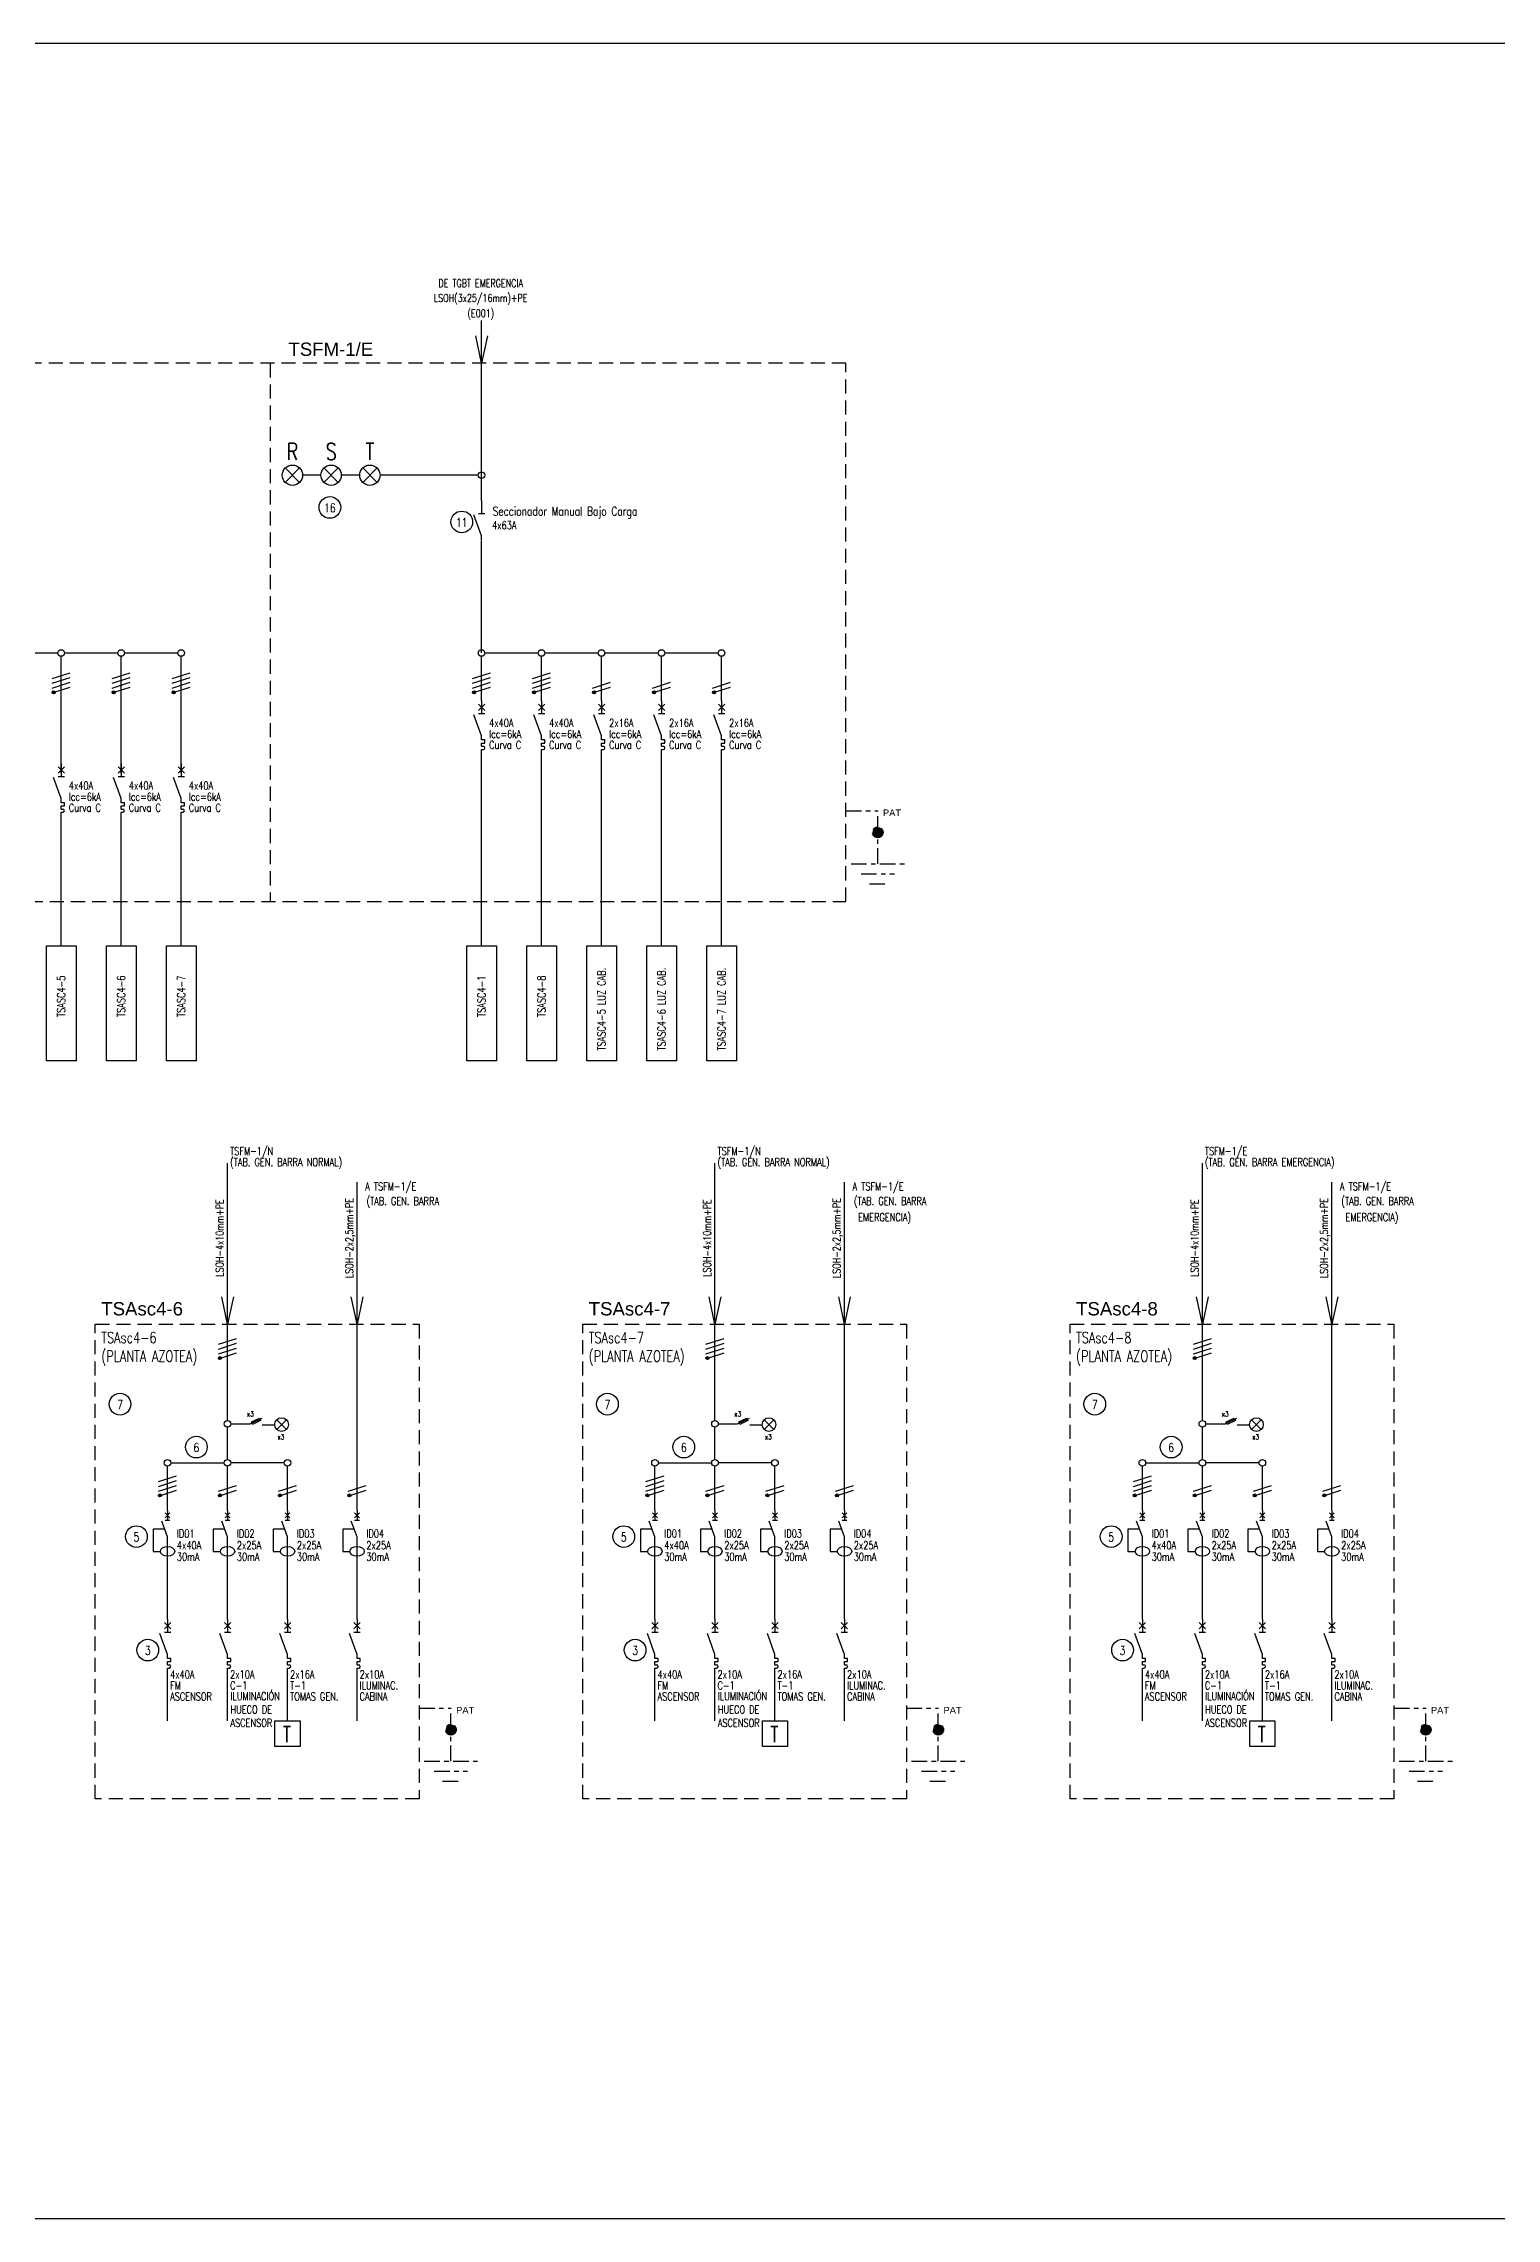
# Model space of a CAD drawing. Extents: x 2998 to 3854, y 1175 to 1727.
# Drawn here: x 3596.73 to 3629.42, y 1605.52 to 1654.46 of the extents above; entities that cross this region are included whole.
import ezdxf
from ezdxf.enums import TextEntityAlignment as Align

# ---------------------------------------------------------------- set-up
doc = ezdxf.new("R2010")
doc.units = 0
doc.linetypes.add('OCJ-ESQUEMAS UNIFILARES-CORREGIDOS IDO-REV.br$0$DASHED', pattern=[19.05, 12.7, -6.35])
doc.linetypes.add('OCJ-ESQUEMAS UNIFILARES-CORREGIDOS IDO-REV.br$0$EJE_5', pattern=[7.1, 5, -1, 0.1, -1])
for name, color, linetype in [('OCJ-ESQUEMAS UNIFILARES-CORREGIDOS IDO-REV.br$0$00-IE', 1, 'Continuous'), ('OCJ-ESQUEMAS UNIFILARES-CORREGIDOS IDO-REV.br$0$00-IE-CABLES', 10, 'Continuous'), ('OCJ-ESQUEMAS UNIFILARES-CORREGIDOS IDO-REV.br$0$01-ELE-APARATOS', 170, 'Continuous'), ('OCJ-ESQUEMAS UNIFILARES-CORREGIDOS IDO-REV.br$0$ELECTRIC', 4, 'Continuous'), ('OCJ-ESQUEMAS UNIFILARES-CORREGIDOS IDO-REV.br$0$NOMBRE DE PLANOS', 6, 'Continuous'), ('OCJ-ESQUEMAS UNIFILARES-CORREGIDOS IDO-REV.br$0$PAT', 80, 'Continuous'), ('OCJ-ESQUEMAS UNIFILARES-CORREGIDOS IDO-REV.br$0$TEXTO', 7, 'Continuous')]:
    doc.layers.add(name, color=color, linetype=linetype)
doc.styles.add('OCJ-ESQUEMAS UNIFILARES-CORREGIDOS IDO-REV.br$0$ARIAL', font='arial.ttf', dxfattribs={"height": 0.2})
doc.styles.add('OCJ-ESQUEMAS UNIFILARES-CORREGIDOS IDO-REV.br$0$Electricidad', font='ROMANS.SHX', dxfattribs={"width": 0.75, "height": 0.175})

# ---------------------------------------------------------------- blocks, each defined once
blk = doc.blocks.new('OCJ-ESQUEMAS UNIFILARES-CORREGIDOS IDO-REV.br$0$Unif-Interruptor-Term')
for p, q in [((0, -1.013), (0.045, -1.013)), ((0, -1.103), (0.045, -1.103))]:
    blk.add_line(p, q)
for points in [[(-0.09, 0.177), (0.09, -0.003)], [(-0.09, -0.003), (0.09, 0.177)], [(0, 0.267), (0, -0.093)], [(0, -0.72), (-0.215, -0.128)], [(-0.09, -0.093), (0.09, -0.093)], [(0, -0.833), (0, -0.72)], [(0, -0.923), (0.09, -0.923), (0.09, -0.833), (0, -0.833)], [(0, -1.013), (0, -0.923)], [(0, -1.215), (0, -1.103)]]:
    blk.add_lwpolyline(points)
blk.add_arc((0.045, -1.058), 0.045, 270, 90)
blk = doc.blocks.new('OCJ-ESQUEMAS UNIFILARES-CORREGIDOS IDO-REV.br$0$Unif-Interruptor-Dif')
for points in [[(-0.068, 0.11), (0.068, -0.025)], [(-0.068, -0.025), (0.068, 0.11)], [(0, 0.177), (0, -0.093)], [(-0.081, -0.343), (-0.405, -0.343), (-0.405, -0.97), (-0.202, -0.97)], [(0, -0.565), (-0.162, -0.121)], [(-0.068, -0.093), (0.068, -0.093)], [(0, -1.308), (0, -0.565)]]:
    blk.add_lwpolyline(points)
blk.add_ellipse((0, -0.97), major_axis=(0.203, 0), ratio=0.670814)
blk = doc.blocks.new('OCJ-ESQUEMAS UNIFILARES-CORREGIDOS IDO-REV.br$0$A$C7AFF483F')
for points in [[(0, 0.09), (-0.172, 0.564)], [(-0.072, 0.592), (0.072, 0.592)], [(0, 0.88), (0, 0.592)], [(0, 0), (0, 0.09)]]:
    blk.add_lwpolyline(points)

msp = doc.modelspace()

# ---------------------------------------------------------------- hatches: boundary and pattern name
at = {"layer": 'OCJ-ESQUEMAS UNIFILARES-CORREGIDOS IDO-REV.br$0$00-IE-CABLES'}
for points in [[(3596.928, 1639.836, 1), (3596.983, 1639.876, 1)], [(3598.278, 1639.836, 1), (3598.333, 1639.876, 1)], [(3599.628, 1639.836, 1), (3599.683, 1639.876, 1)], [(3606.386, 1639.836, 1), (3606.441, 1639.876, 1)], [(3607.736, 1639.836, 1), (3607.791, 1639.876, 1)], [(3609.086, 1639.836, 1), (3609.141, 1639.876, 1)], [(3610.436, 1639.836, 1), (3610.491, 1639.876, 1)], [(3611.786, 1639.836, 1), (3611.841, 1639.876, 1)], [(3600.671, 1624.857, 1), (3600.725, 1624.897, 1)], [(3611.637, 1624.857, 1), (3611.692, 1624.897, 1)], [(3622.603, 1624.857, 1), (3622.658, 1624.897, 1)], [(3599.321, 1621.767, 1), (3599.375, 1621.807, 1)], [(3600.671, 1621.767, 1), (3600.725, 1621.807, 1)], [(3602.021, 1621.767, 1), (3602.075, 1621.807, 1)], [(3603.584, 1621.767, 1), (3603.639, 1621.807, 1)], [(3610.287, 1621.767, 1), (3610.342, 1621.807, 1)], [(3611.637, 1621.767, 1), (3611.692, 1621.807, 1)], [(3612.987, 1621.767, 1), (3613.042, 1621.807, 1)], [(3614.551, 1621.767, 1), (3614.605, 1621.807, 1)], [(3621.253, 1621.767, 1), (3621.308, 1621.807, 1)], [(3622.603, 1621.767, 1), (3622.658, 1621.807, 1)], [(3623.953, 1621.767, 1), (3624.008, 1621.807, 1)], [(3625.517, 1621.767, 1), (3625.572, 1621.807, 1)]]:
    msp.add_hatch(color=256, dxfattribs=at).paths.add_polyline_path(points)
at = {"layer": 'OCJ-ESQUEMAS UNIFILARES-CORREGIDOS IDO-REV.br$0$PAT', "linetype": 'OCJ-ESQUEMAS UNIFILARES-CORREGIDOS IDO-REV.br$0$EJE_5', "ltscale": 0.07}
h = msp.add_hatch(color=256, dxfattribs=at)
h.paths.add_polyline_path([(3615.618, 1636.707), (3615.378, 1636.707, -1)])
h.paths.add_polyline_path([(3615.378, 1636.707), (3615.498, 1636.707), (3615.498, 1636.587, -0.414214)])
h.paths.add_polyline_path([(3615.498, 1636.707), (3615.618, 1636.707, -0.414214), (3615.498, 1636.587)])
h = msp.add_hatch(color=256, dxfattribs=at)
h.paths.add_polyline_path([(3606.014, 1616.518), (3605.774, 1616.518, -1)])
h.paths.add_polyline_path([(3605.774, 1616.518), (3605.894, 1616.518), (3605.894, 1616.398, -0.414214)])
h.paths.add_polyline_path([(3605.894, 1616.518), (3606.014, 1616.518, -0.414214), (3605.894, 1616.398)])
h = msp.add_hatch(color=256, dxfattribs=at)
h.paths.add_polyline_path([(3616.98, 1616.518), (3616.74, 1616.518, -1)])
h.paths.add_polyline_path([(3616.74, 1616.518), (3616.86, 1616.518), (3616.86, 1616.398, -0.414214)])
h.paths.add_polyline_path([(3616.86, 1616.518), (3616.98, 1616.518, -0.414214), (3616.86, 1616.398)])
h = msp.add_hatch(color=256, dxfattribs=at)
h.paths.add_polyline_path([(3627.947, 1616.518), (3627.707, 1616.518, -1)])
h.paths.add_polyline_path([(3627.707, 1616.518), (3627.827, 1616.518), (3627.827, 1616.398, -0.414214)])
h.paths.add_polyline_path([(3627.827, 1616.518), (3627.947, 1616.518, -0.414214), (3627.827, 1616.398)])

# ---------------------------------------------------------------- linework, layer by layer
at = {"layer": 'OCJ-ESQUEMAS UNIFILARES-CORREGIDOS IDO-REV.br$0$00-IE'}
for points in [[(3600.943, 1623.4), (3601.38, 1623.4), (3601.649, 1623.525)], [(3601.651, 1623.378), (3601.929, 1623.378)], [(3611.91, 1623.4), (3612.346, 1623.4), (3612.615, 1623.525)], [(3612.618, 1623.378), (3612.895, 1623.378)], [(3622.876, 1623.4), (3623.313, 1623.4), (3623.581, 1623.525)], [(3623.584, 1623.378), (3623.862, 1623.378)]]:
    msp.add_lwpolyline(points, dxfattribs=at)
for points in [[(3601.404, 1623.446), (3601.585, 1623.529), (3601.611, 1623.471), (3601.431, 1623.388)], [(3612.37, 1623.446), (3612.551, 1623.529), (3612.578, 1623.471), (3612.397, 1623.388)], [(3623.336, 1623.446), (3623.517, 1623.529), (3623.544, 1623.471), (3623.363, 1623.388)]]:
    msp.add_lwpolyline(points, close=True, dxfattribs=at)
at = {"layer": 'OCJ-ESQUEMAS UNIFILARES-CORREGIDOS IDO-REV.br$0$00-IE-CABLES'}
for p, q in [((3602.971, 1644.743), (3602.557, 1644.743)), ((3603.842, 1644.743), (3603.428, 1644.743)), ((3606.511, 1644.743), (3604.3, 1644.743)), ((3606.585, 1644.168), (3606.585, 1645.17)), ((3606.585, 1642.632), (3606.585, 1643.27)), ((3606.585, 1640.743), (3606.585, 1642.632)), ((3595.851, 1640.743), (3597.053, 1640.743)), ((3597.127, 1638.041), (3597.127, 1640.669)), ((3597.201, 1640.743), (3598.403, 1640.743)), ((3598.477, 1638.041), (3598.477, 1640.669)), ((3598.551, 1640.743), (3599.753, 1640.743)), ((3599.827, 1638.041), (3599.827, 1640.669)), ((3606.585, 1639.667), (3606.585, 1640.669)), ((3606.659, 1640.743), (3607.861, 1640.743)), ((3607.935, 1639.667), (3607.935, 1640.669)), ((3608.009, 1640.743), (3609.211, 1640.743)), ((3609.285, 1639.667), (3609.285, 1640.669)), ((3609.359, 1640.743), (3610.561, 1640.743)), ((3610.635, 1639.667), (3610.635, 1640.669)), ((3610.709, 1640.743), (3611.911, 1640.743)), ((3611.985, 1639.667), (3611.985, 1640.669)), ((3606.585, 1634.152), (3606.585, 1638.481)), ((3607.935, 1634.152), (3607.935, 1638.481)), ((3609.285, 1634.152), (3609.285, 1638.481)), ((3610.635, 1634.152), (3610.635, 1638.481)), ((3611.985, 1634.152), (3611.985, 1638.481)), ((3597.127, 1634.152), (3597.127, 1637.142)), ((3598.477, 1634.152), (3598.477, 1637.142)), ((3599.827, 1634.152), (3599.827, 1637.142)), ((3600.869, 1623.474), (3600.869, 1629.264)), ((3611.836, 1623.474), (3611.836, 1629.264)), ((3622.802, 1623.474), (3622.802, 1629.264)), ((3603.783, 1621.448), (3603.783, 1628.838)), ((3614.749, 1621.448), (3614.749, 1628.838)), ((3625.716, 1621.448), (3625.716, 1628.838)), ((3600.869, 1622.598), (3600.869, 1623.326)), ((3611.836, 1622.598), (3611.836, 1623.326)), ((3622.802, 1622.598), (3622.802, 1623.326)), ((3599.519, 1621.448), (3599.519, 1622.45)), ((3599.593, 1622.524), (3600.795, 1622.524)), ((3600.869, 1621.448), (3600.869, 1622.45)), ((3602.145, 1622.524), (3600.943, 1622.524)), ((3602.219, 1621.448), (3602.219, 1622.45)), ((3603.783, 1621.448), (3603.783, 1622.45)), ((3603.783, 1621.448), (3603.783, 1622.45)), ((3610.486, 1621.448), (3610.486, 1622.45)), ((3610.56, 1622.524), (3611.762, 1622.524)), ((3611.836, 1621.448), (3611.836, 1622.45)), ((3613.112, 1622.524), (3611.91, 1622.524)), ((3613.186, 1621.448), (3613.186, 1622.45)), ((3614.749, 1621.448), (3614.749, 1622.45)), ((3614.749, 1621.448), (3614.749, 1622.45)), ((3621.452, 1621.448), (3621.452, 1622.45)), ((3621.526, 1622.524), (3622.728, 1622.524)), ((3622.802, 1621.448), (3622.802, 1622.45)), ((3624.078, 1622.524), (3622.876, 1622.524)), ((3624.152, 1621.448), (3624.152, 1622.45)), ((3625.716, 1621.448), (3625.716, 1622.45)), ((3625.716, 1621.448), (3625.716, 1622.45)), ((3599.519, 1619.002), (3599.519, 1620.289)), ((3600.869, 1619.002), (3600.869, 1620.289)), ((3602.219, 1619.002), (3602.219, 1620.289)), ((3603.783, 1619.002), (3603.783, 1620.289)), ((3610.486, 1619.002), (3610.486, 1620.289)), ((3611.836, 1619.002), (3611.836, 1620.289)), ((3613.186, 1619.002), (3613.186, 1620.289)), ((3614.749, 1619.002), (3614.749, 1620.289)), ((3621.452, 1619.002), (3621.452, 1620.289)), ((3622.802, 1619.002), (3622.802, 1620.289)), ((3624.152, 1619.002), (3624.152, 1620.289)), ((3625.716, 1619.002), (3625.716, 1620.289)), ((3599.519, 1616.716), (3599.519, 1617.889)), ((3600.869, 1616.716), (3600.869, 1617.889)), ((3602.219, 1616.716), (3602.219, 1617.889)), ((3603.783, 1616.716), (3603.783, 1617.889)), ((3610.486, 1616.716), (3610.486, 1617.889)), ((3611.836, 1616.716), (3611.836, 1617.889)), ((3613.186, 1616.716), (3613.186, 1617.889)), ((3614.749, 1616.716), (3614.749, 1617.889)), ((3621.452, 1616.716), (3621.452, 1617.889)), ((3622.802, 1616.716), (3622.802, 1617.889)), ((3624.152, 1616.716), (3624.152, 1617.889)), ((3625.716, 1616.716), (3625.716, 1617.889))]:
    msp.add_line(p, q, dxfattribs=at)
for points in [[(3606.585, 1644.743), (3606.585, 1648.221)], [(3606.716, 1647.879), (3606.585, 1647.261), (3606.454, 1647.879)], [(3596.923, 1640.17), (3597.33, 1640.299)], [(3596.923, 1640.062), (3597.33, 1640.191)], [(3596.923, 1639.954), (3597.33, 1640.083)], [(3596.987, 1639.866), (3597.33, 1639.975)], [(3598.273, 1640.17), (3598.68, 1640.299)], [(3598.273, 1640.062), (3598.68, 1640.191)], [(3598.273, 1639.954), (3598.68, 1640.083)], [(3598.337, 1639.866), (3598.68, 1639.975)], [(3599.623, 1640.17), (3600.03, 1640.299)], [(3599.623, 1640.062), (3600.03, 1640.191)], [(3599.623, 1639.954), (3600.03, 1640.083)], [(3599.687, 1639.866), (3600.03, 1639.975)], [(3606.381, 1640.17), (3606.788, 1640.299)], [(3606.381, 1640.062), (3606.788, 1640.191)], [(3606.381, 1639.954), (3606.788, 1640.083)], [(3606.446, 1639.866), (3606.788, 1639.975)], [(3607.731, 1640.17), (3608.138, 1640.299)], [(3607.731, 1640.062), (3608.138, 1640.191)], [(3607.731, 1639.954), (3608.138, 1640.083)], [(3607.796, 1639.866), (3608.138, 1639.975)], [(3609.081, 1639.954), (3609.488, 1640.083)], [(3609.146, 1639.866), (3609.488, 1639.975)], [(3610.431, 1639.954), (3610.838, 1640.083)], [(3610.496, 1639.866), (3610.838, 1639.975)], [(3611.781, 1639.954), (3612.188, 1640.083)], [(3611.846, 1639.866), (3612.188, 1639.975)], [(3601, 1626.256), (3600.869, 1625.638), (3600.738, 1626.256)], [(3603.914, 1626.256), (3603.783, 1625.638), (3603.652, 1626.256)], [(3611.966, 1626.256), (3611.836, 1625.638), (3611.705, 1626.256)], [(3614.88, 1626.256), (3614.749, 1625.638), (3614.619, 1626.256)], [(3622.933, 1626.256), (3622.802, 1625.638), (3622.671, 1626.256)], [(3625.847, 1626.256), (3625.716, 1625.638), (3625.585, 1626.256)], [(3600.666, 1625.191), (3601.073, 1625.32)], [(3600.666, 1625.083), (3601.073, 1625.212)], [(3611.632, 1625.191), (3612.039, 1625.32)], [(3611.632, 1625.083), (3612.039, 1625.212)], [(3622.599, 1625.191), (3623.006, 1625.32)], [(3622.599, 1625.083), (3623.006, 1625.212)], [(3600.666, 1624.975), (3601.073, 1625.104)], [(3600.73, 1624.887), (3601.073, 1624.996)], [(3611.632, 1624.975), (3612.039, 1625.104)], [(3611.697, 1624.887), (3612.039, 1624.996)], [(3622.599, 1624.975), (3623.006, 1625.104)], [(3622.663, 1624.887), (3623.006, 1624.996)], [(3599.316, 1622.101), (3599.723, 1622.229)], [(3610.282, 1622.101), (3610.689, 1622.229)], [(3621.249, 1622.101), (3621.656, 1622.229)], [(3599.316, 1621.993), (3599.723, 1622.121)], [(3599.316, 1621.885), (3599.723, 1622.013)], [(3599.38, 1621.797), (3599.723, 1621.905)], [(3600.666, 1621.885), (3601.073, 1622.013)], [(3600.73, 1621.797), (3601.073, 1621.905)], [(3602.016, 1621.885), (3602.423, 1622.013)], [(3602.08, 1621.797), (3602.423, 1621.905)], [(3603.58, 1621.885), (3603.987, 1622.013)], [(3603.644, 1621.797), (3603.987, 1621.905)], [(3610.282, 1621.993), (3610.689, 1622.121)], [(3610.282, 1621.885), (3610.689, 1622.013)], [(3610.347, 1621.797), (3610.689, 1621.905)], [(3611.632, 1621.885), (3612.039, 1622.013)], [(3611.697, 1621.797), (3612.039, 1621.905)], [(3612.982, 1621.885), (3613.389, 1622.013)], [(3613.047, 1621.797), (3613.389, 1621.905)], [(3614.546, 1621.885), (3614.953, 1622.013)], [(3614.61, 1621.797), (3614.953, 1621.905)], [(3621.249, 1621.993), (3621.656, 1622.121)], [(3621.249, 1621.885), (3621.656, 1622.013)], [(3621.313, 1621.797), (3621.656, 1621.905)], [(3622.599, 1621.885), (3623.006, 1622.013)], [(3622.663, 1621.797), (3623.006, 1621.905)], [(3623.949, 1621.885), (3624.356, 1622.013)], [(3624.013, 1621.797), (3624.356, 1621.905)], [(3625.512, 1621.885), (3625.919, 1622.013)], [(3625.577, 1621.797), (3625.919, 1621.905)]]:
    msp.add_lwpolyline(points, dxfattribs=at)
for centre, radius in [((3606.585, 1644.743), 0.0741), ((3597.127, 1640.743), 0.0741), ((3598.477, 1640.743), 0.0741), ((3599.827, 1640.743), 0.0741), ((3606.585, 1640.743), 0.0741), ((3607.935, 1640.743), 0.0741), ((3609.285, 1640.743), 0.0741), ((3610.635, 1640.743), 0.0741), ((3611.985, 1640.743), 0.0741), ((3596.955, 1639.856), 0.0338), ((3598.305, 1639.856), 0.0338), ((3599.655, 1639.856), 0.0338), ((3606.414, 1639.856), 0.0338), ((3607.764, 1639.856), 0.0338), ((3609.114, 1639.856), 0.0338), ((3610.464, 1639.856), 0.0338), ((3611.814, 1639.856), 0.0338), ((3600.698, 1624.877), 0.0338), ((3611.664, 1624.877), 0.0338), ((3622.631, 1624.877), 0.0338), ((3600.869, 1623.4), 0.0741), ((3611.836, 1623.4), 0.0741), ((3622.802, 1623.4), 0.0741), ((3599.519, 1622.524), 0.0741), ((3600.869, 1622.524), 0.0741), ((3602.219, 1622.524), 0.0741), ((3610.486, 1622.524), 0.0741), ((3611.836, 1622.524), 0.0741), ((3613.186, 1622.524), 0.0741), ((3621.452, 1622.524), 0.0741), ((3622.802, 1622.524), 0.0741), ((3624.152, 1622.524), 0.0741), ((3599.348, 1621.787), 0.0338), ((3600.698, 1621.787), 0.0338), ((3602.048, 1621.787), 0.0338), ((3603.612, 1621.787), 0.0338), ((3610.314, 1621.787), 0.0338), ((3611.664, 1621.787), 0.0338), ((3613.014, 1621.787), 0.0338), ((3614.578, 1621.787), 0.0338), ((3621.281, 1621.787), 0.0338), ((3622.631, 1621.787), 0.0338), ((3623.981, 1621.787), 0.0338), ((3625.545, 1621.787), 0.0338)]:
    msp.add_circle(centre, radius, dxfattribs=at)
at = {"layer": 'OCJ-ESQUEMAS UNIFILARES-CORREGIDOS IDO-REV.br$0$01-ELE-APARATOS'}
for p, q in [((3602.49, 1644.582), (3602.166, 1644.905)), ((3602.166, 1644.582), (3602.49, 1644.905)), ((3603.361, 1644.582), (3603.038, 1644.905)), ((3603.038, 1644.582), (3603.361, 1644.905)), ((3604.233, 1644.582), (3603.909, 1644.905)), ((3603.909, 1644.582), (3604.233, 1644.905)), ((3602.193, 1623.275), (3601.975, 1623.493)), ((3601.975, 1623.275), (3602.193, 1623.493)), ((3613.16, 1623.275), (3612.942, 1623.493)), ((3612.942, 1623.275), (3613.16, 1623.493)), ((3624.126, 1623.275), (3623.908, 1623.493)), ((3623.908, 1623.275), (3624.126, 1623.493))]:
    msp.add_line(p, q, dxfattribs=at)
for points in [[(3601.935, 1616.716), (3602.503, 1616.716), (3602.503, 1616.142), (3601.935, 1616.142)], [(3612.902, 1616.716), (3613.47, 1616.716), (3613.47, 1616.142), (3612.902, 1616.142)], [(3623.868, 1616.716), (3624.436, 1616.716), (3624.436, 1616.142), (3623.868, 1616.142)]]:
    msp.add_lwpolyline(points, close=True, dxfattribs=at)
for centre, radius in [((3602.328, 1644.743), 0.229), ((3603.199, 1644.743), 0.229), ((3604.071, 1644.743), 0.229), ((3602.084, 1623.384), 0.154), ((3613.051, 1623.384), 0.154), ((3624.017, 1623.384), 0.154)]:
    msp.add_circle(centre, radius, dxfattribs=at)
at = {"layer": 'OCJ-ESQUEMAS UNIFILARES-CORREGIDOS IDO-REV.br$0$ELECTRIC'}
for p, q in [((3596.792, 1634.152), (3597.461, 1634.152)), ((3596.792, 1631.569), (3596.792, 1634.152)), ((3597.461, 1634.152), (3597.461, 1631.569)), ((3598.142, 1634.152), (3598.811, 1634.152)), ((3598.142, 1631.569), (3598.142, 1634.152)), ((3598.811, 1634.152), (3598.811, 1631.569)), ((3599.492, 1634.152), (3600.161, 1634.152)), ((3599.492, 1631.569), (3599.492, 1634.152)), ((3600.161, 1634.152), (3600.161, 1631.569)), ((3606.25, 1634.152), (3606.92, 1634.152)), ((3606.25, 1631.569), (3606.25, 1634.152)), ((3606.92, 1634.152), (3606.92, 1631.569)), ((3607.6, 1634.152), (3608.27, 1634.152)), ((3607.6, 1631.569), (3607.6, 1634.152)), ((3608.27, 1634.152), (3608.27, 1631.569)), ((3608.95, 1634.152), (3609.62, 1634.152)), ((3608.95, 1631.569), (3608.95, 1634.152)), ((3609.62, 1634.152), (3609.62, 1631.569)), ((3610.3, 1634.152), (3610.97, 1634.152)), ((3610.3, 1631.569), (3610.3, 1634.152)), ((3610.97, 1634.152), (3610.97, 1631.569)), ((3611.65, 1634.152), (3612.32, 1634.152)), ((3611.65, 1631.569), (3611.65, 1634.152)), ((3612.32, 1634.152), (3612.32, 1631.569)), ((3597.461, 1631.569), (3596.792, 1631.569)), ((3598.811, 1631.569), (3598.142, 1631.569)), ((3600.161, 1631.569), (3599.492, 1631.569)), ((3606.92, 1631.569), (3606.25, 1631.569)), ((3608.27, 1631.569), (3607.6, 1631.569)), ((3609.62, 1631.569), (3608.95, 1631.569)), ((3610.97, 1631.569), (3610.3, 1631.569)), ((3612.32, 1631.569), (3611.65, 1631.569))]:
    msp.add_line(p, q, dxfattribs=at)
at = {"layer": 'OCJ-ESQUEMAS UNIFILARES-CORREGIDOS IDO-REV.br$0$ELECTRIC', "linetype": 'OCJ-ESQUEMAS UNIFILARES-CORREGIDOS IDO-REV.br$0$DASHED', "ltscale": 0.025}
for points in [[(3578.295, 1635.151), (3614.783, 1635.151), (3614.783, 1647.261), (3578.295, 1647.261)], [(3597.892, 1625.638), (3605.18, 1625.638), (3605.18, 1614.962), (3597.892, 1614.962)], [(3608.859, 1625.638), (3616.146, 1625.638), (3616.146, 1614.962), (3608.859, 1614.962)], [(3619.825, 1625.638), (3627.113, 1625.638), (3627.113, 1614.962), (3619.825, 1614.962)]]:
    msp.add_lwpolyline(points, close=True, dxfattribs=at)
msp.add_lwpolyline([(3601.825, 1647.261), (3601.825, 1635.151)], dxfattribs=at)
at = {"layer": 'OCJ-ESQUEMAS UNIFILARES-CORREGIDOS IDO-REV.br$0$NOMBRE DE PLANOS'}
msp.add_lwpolyline([(3576.292, 1605.52), (3656.1, 1605.52), (3656.1, 1654.455), (3576.292, 1654.455)], close=True, dxfattribs=at)
at = {"layer": 'OCJ-ESQUEMAS UNIFILARES-CORREGIDOS IDO-REV.br$0$PAT', "linetype": 'OCJ-ESQUEMAS UNIFILARES-CORREGIDOS IDO-REV.br$0$EJE_5', "ltscale": 0.07}
for p, q in [((3614.783, 1637.194), (3615.498, 1637.194)), ((3615.498, 1636.724), (3615.498, 1637.194)), ((3615.498, 1635.999), (3615.498, 1636.707)), ((3614.898, 1635.999), (3616.098, 1635.999)), ((3615.123, 1635.774), (3615.873, 1635.774)), ((3615.31, 1635.549), (3615.685, 1635.549)), ((3605.18, 1617.005), (3605.894, 1617.005)), ((3605.894, 1616.534), (3605.894, 1617.005)), ((3616.146, 1617.005), (3616.86, 1617.005)), ((3616.86, 1616.534), (3616.86, 1617.005)), ((3627.113, 1617.005), (3627.827, 1617.005)), ((3627.827, 1616.534), (3627.827, 1617.005)), ((3605.894, 1615.809), (3605.894, 1616.518)), ((3616.86, 1615.809), (3616.86, 1616.518)), ((3627.827, 1615.809), (3627.827, 1616.518)), ((3605.294, 1615.809), (3606.494, 1615.809)), ((3605.519, 1615.584), (3606.269, 1615.584)), ((3605.707, 1615.359), (3606.082, 1615.359)), ((3616.26, 1615.809), (3617.46, 1615.809)), ((3616.485, 1615.584), (3617.235, 1615.584)), ((3616.673, 1615.359), (3617.048, 1615.359)), ((3627.227, 1615.809), (3628.427, 1615.809)), ((3627.452, 1615.584), (3628.202, 1615.584)), ((3627.639, 1615.359), (3628.014, 1615.359))]:
    msp.add_line(p, q, dxfattribs=at)
for centre in [(3615.498, 1636.707), (3615.498, 1636.707), (3605.894, 1616.518), (3605.894, 1616.518), (3616.86, 1616.518), (3616.86, 1616.518), (3627.827, 1616.518), (3627.827, 1616.518)]:
    msp.add_circle(centre, 0.12, dxfattribs=at)
at = {"layer": 'OCJ-ESQUEMAS UNIFILARES-CORREGIDOS IDO-REV.br$0$TEXTO'}
for centre in [(3603.171, 1644.018), (3606.139, 1643.69), (3598.449, 1623.842), (3609.416, 1623.842), (3620.382, 1623.842), (3600.167, 1622.877), (3611.134, 1622.877), (3622.1, 1622.877), (3598.818, 1620.861), (3609.784, 1620.861), (3620.75, 1620.861), (3599.073, 1618.309), (3610.039, 1618.309), (3621.006, 1618.309)]:
    msp.add_circle(centre, 0.244, dxfattribs=at)

# ---------------------------------------------------------------- block references
at = {"layer": 'OCJ-ESQUEMAS UNIFILARES-CORREGIDOS IDO-REV.br$0$01-ELE-APARATOS'}
msp.add_blockref('OCJ-ESQUEMAS UNIFILARES-CORREGIDOS IDO-REV.br$0$A$C7AFF483F', (3606.585, 1643.288), dxfattribs=at)
at = {"layer": 'OCJ-ESQUEMAS UNIFILARES-CORREGIDOS IDO-REV.br$0$01-ELE-APARATOS', "xscale": 0.7999999999999545, "yscale": 0.7999999999999545, "zscale": 0.7999999999999545}
for name, p in [('OCJ-ESQUEMAS UNIFILARES-CORREGIDOS IDO-REV.br$0$Unif-Interruptor-Term', (3606.585, 1639.453)), ('OCJ-ESQUEMAS UNIFILARES-CORREGIDOS IDO-REV.br$0$Unif-Interruptor-Term', (3607.935, 1639.453)), ('OCJ-ESQUEMAS UNIFILARES-CORREGIDOS IDO-REV.br$0$Unif-Interruptor-Term', (3609.285, 1639.453)), ('OCJ-ESQUEMAS UNIFILARES-CORREGIDOS IDO-REV.br$0$Unif-Interruptor-Term', (3610.635, 1639.453)), ('OCJ-ESQUEMAS UNIFILARES-CORREGIDOS IDO-REV.br$0$Unif-Interruptor-Term', (3611.985, 1639.453)), ('OCJ-ESQUEMAS UNIFILARES-CORREGIDOS IDO-REV.br$0$Unif-Interruptor-Term', (3597.127, 1638.041)), ('OCJ-ESQUEMAS UNIFILARES-CORREGIDOS IDO-REV.br$0$Unif-Interruptor-Term', (3598.477, 1638.041)), ('OCJ-ESQUEMAS UNIFILARES-CORREGIDOS IDO-REV.br$0$Unif-Interruptor-Term', (3599.827, 1638.041)), ('OCJ-ESQUEMAS UNIFILARES-CORREGIDOS IDO-REV.br$0$Unif-Interruptor-Dif', (3599.519, 1621.306)), ('OCJ-ESQUEMAS UNIFILARES-CORREGIDOS IDO-REV.br$0$Unif-Interruptor-Dif', (3600.869, 1621.306)), ('OCJ-ESQUEMAS UNIFILARES-CORREGIDOS IDO-REV.br$0$Unif-Interruptor-Dif', (3602.219, 1621.306)), ('OCJ-ESQUEMAS UNIFILARES-CORREGIDOS IDO-REV.br$0$Unif-Interruptor-Dif', (3603.783, 1621.306)), ('OCJ-ESQUEMAS UNIFILARES-CORREGIDOS IDO-REV.br$0$Unif-Interruptor-Dif', (3610.486, 1621.306)), ('OCJ-ESQUEMAS UNIFILARES-CORREGIDOS IDO-REV.br$0$Unif-Interruptor-Dif', (3611.836, 1621.306)), ('OCJ-ESQUEMAS UNIFILARES-CORREGIDOS IDO-REV.br$0$Unif-Interruptor-Dif', (3613.186, 1621.306)), ('OCJ-ESQUEMAS UNIFILARES-CORREGIDOS IDO-REV.br$0$Unif-Interruptor-Dif', (3614.749, 1621.306)), ('OCJ-ESQUEMAS UNIFILARES-CORREGIDOS IDO-REV.br$0$Unif-Interruptor-Dif', (3621.452, 1621.306)), ('OCJ-ESQUEMAS UNIFILARES-CORREGIDOS IDO-REV.br$0$Unif-Interruptor-Dif', (3622.802, 1621.306)), ('OCJ-ESQUEMAS UNIFILARES-CORREGIDOS IDO-REV.br$0$Unif-Interruptor-Dif', (3624.152, 1621.306)), ('OCJ-ESQUEMAS UNIFILARES-CORREGIDOS IDO-REV.br$0$Unif-Interruptor-Dif', (3625.716, 1621.306)), ('OCJ-ESQUEMAS UNIFILARES-CORREGIDOS IDO-REV.br$0$Unif-Interruptor-Term', (3599.519, 1618.788)), ('OCJ-ESQUEMAS UNIFILARES-CORREGIDOS IDO-REV.br$0$Unif-Interruptor-Term', (3600.869, 1618.788)), ('OCJ-ESQUEMAS UNIFILARES-CORREGIDOS IDO-REV.br$0$Unif-Interruptor-Term', (3602.219, 1618.788)), ('OCJ-ESQUEMAS UNIFILARES-CORREGIDOS IDO-REV.br$0$Unif-Interruptor-Term', (3603.783, 1618.788)), ('OCJ-ESQUEMAS UNIFILARES-CORREGIDOS IDO-REV.br$0$Unif-Interruptor-Term', (3610.486, 1618.788)), ('OCJ-ESQUEMAS UNIFILARES-CORREGIDOS IDO-REV.br$0$Unif-Interruptor-Term', (3611.836, 1618.788)), ('OCJ-ESQUEMAS UNIFILARES-CORREGIDOS IDO-REV.br$0$Unif-Interruptor-Term', (3613.186, 1618.788)), ('OCJ-ESQUEMAS UNIFILARES-CORREGIDOS IDO-REV.br$0$Unif-Interruptor-Term', (3614.749, 1618.788)), ('OCJ-ESQUEMAS UNIFILARES-CORREGIDOS IDO-REV.br$0$Unif-Interruptor-Term', (3621.452, 1618.788)), ('OCJ-ESQUEMAS UNIFILARES-CORREGIDOS IDO-REV.br$0$Unif-Interruptor-Term', (3622.802, 1618.788)), ('OCJ-ESQUEMAS UNIFILARES-CORREGIDOS IDO-REV.br$0$Unif-Interruptor-Term', (3624.152, 1618.788)), ('OCJ-ESQUEMAS UNIFILARES-CORREGIDOS IDO-REV.br$0$Unif-Interruptor-Term', (3625.716, 1618.788))]:
    msp.add_blockref(name, p, dxfattribs=at)

# ---------------------------------------------------------------- texts
at = {"layer": 'OCJ-ESQUEMAS UNIFILARES-CORREGIDOS IDO-REV.br$0$TEXTO', "style": 'OCJ-ESQUEMAS UNIFILARES-CORREGIDOS IDO-REV.br$0$Electricidad', "width": 0.75}
for s, height, p in [('DE TGBT EMERGENCIA', 0.175, (3606.565, 1648.975)), ('LSOH(3x25/16mm)+PE', 0.175, (3606.565, 1648.642)), ('(E001)', 0.175, (3606.568, 1648.298)), ('R', 0.38, (3602.33, 1645.087)), ('S', 0.38, (3603.201, 1645.087)), ('T', 0.38, (3604.073, 1645.087)), ('16', 0.2, (3603.171, 1643.908)), ('11', 0.2, (3606.139, 1643.58))]:
    msp.add_text(s, height=height, dxfattribs=at).set_placement(p, align=Align.CENTER)
at = {"layer": 'OCJ-ESQUEMAS UNIFILARES-CORREGIDOS IDO-REV.br$0$TEXTO', "style": 'OCJ-ESQUEMAS UNIFILARES-CORREGIDOS IDO-REV.br$0$ARIAL'}
for s, height, p in [('TSFM-1/E', 0.3, (3602.238, 1647.427)), ('PAT', 0.15, (3615.615, 1637.072)), ('TSAsc4-6', 0.3, (3598.027, 1625.838)), ('TSAsc4-7', 0.3, (3608.994, 1625.838)), ('TSAsc4-8', 0.3, (3619.96, 1625.838)), ('PAT', 0.15, (3606.012, 1616.882)), ('PAT', 0.15, (3616.978, 1616.882)), ('PAT', 0.15, (3627.945, 1616.882))]:
    msp.add_text(s, height=height, dxfattribs=at).set_placement(p)
at = {"layer": 'OCJ-ESQUEMAS UNIFILARES-CORREGIDOS IDO-REV.br$0$TEXTO', "style": 'OCJ-ESQUEMAS UNIFILARES-CORREGIDOS IDO-REV.br$0$Electricidad', "width": 0.75}
for s, height, p in [('Seccionador Manual Bajo Carga', 0.2, (3606.836, 1643.833)), ('4x63A', 0.18, (3606.82, 1643.526)), ('4x40A', 0.18, (3606.754, 1639.08)), ('Icc=6kA', 0.18, (3606.754, 1638.829)), ('4x40A', 0.18, (3608.104, 1639.08)), ('Icc=6kA', 0.18, (3608.104, 1638.829)), ('2x16A', 0.18, (3609.454, 1639.08)), ('Icc=6kA', 0.18, (3609.454, 1638.829)), ('2x16A', 0.18, (3610.804, 1639.08)), ('Icc=6kA', 0.18, (3610.804, 1638.829)), ('2x16A', 0.18, (3612.154, 1639.08)), ('Icc=6kA', 0.18, (3612.154, 1638.829)), ('Curva C', 0.18, (3606.754, 1638.584)), ('Curva C', 0.18, (3608.104, 1638.584)), ('Curva C', 0.18, (3609.454, 1638.584)), ('Curva C', 0.18, (3610.804, 1638.584)), ('Curva C', 0.18, (3612.154, 1638.584)), ('4x40A', 0.18, (3597.296, 1637.668)), ('Icc=6kA', 0.18, (3597.296, 1637.417)), ('4x40A', 0.18, (3598.646, 1637.668)), ('Icc=6kA', 0.18, (3598.646, 1637.417)), ('4x40A', 0.18, (3599.996, 1637.668)), ('Icc=6kA', 0.18, (3599.996, 1637.417)), ('Curva C', 0.18, (3597.296, 1637.172)), ('Curva C', 0.18, (3598.646, 1637.172)), ('Curva C', 0.18, (3599.996, 1637.172)), ('TSFM-1/N', 0.18, (3600.926, 1629.446)), ('TSFM-1/N', 0.18, (3611.893, 1629.446)), ('TSFM-1/E', 0.18, (3622.859, 1629.446)), ('(TAB. GEN. BARRA NORMAL)', 0.18, (3600.926, 1629.198)), ('(TAB. GEN. BARRA NORMAL)', 0.18, (3611.893, 1629.198)), ('(TAB. GEN. BARRA EMERGENCIA)', 0.18, (3622.859, 1629.198)), ('A TSFM-1/E', 0.18, (3603.964, 1628.652)), ('A TSFM-1/E', 0.18, (3614.93, 1628.652)), ('A TSFM-1/E', 0.18, (3625.897, 1628.652)), ('(TAB. GEN. BARRA ', 0.18, (3603.996, 1628.322)), ('(TAB. GEN. BARRA ', 0.18, (3614.962, 1628.322)), (' EMERGENCIA)', 0.18, (3614.962, 1627.958)), ('(TAB. GEN. BARRA ', 0.18, (3625.929, 1628.322)), (' EMERGENCIA)', 0.18, (3625.929, 1627.958)), ('TSAsc4-6', 0.25, (3598.027, 1625.214)), ('TSAsc4-7', 0.25, (3608.994, 1625.214)), ('TSAsc4-8', 0.25, (3619.96, 1625.214)), ('(PLANTA AZOTEA)', 0.25, (3598.027, 1624.797)), ('(PLANTA AZOTEA)', 0.25, (3608.994, 1624.797)), ('(PLANTA AZOTEA)', 0.25, (3619.96, 1624.797)), ('7', 0.2, (3598.385, 1623.732)), ('x3', 0.1118, (3601.305, 1623.567)), ('7', 0.2, (3609.352, 1623.732)), ('x3', 0.1118, (3612.272, 1623.567)), ('7', 0.2, (3620.318, 1623.732)), ('x3', 0.1118, (3623.238, 1623.567)), ('6', 0.2, (3600.103, 1622.767)), ('x3', 0.1118, (3601.992, 1623.05)), ('6', 0.2, (3611.07, 1622.767)), ('x3', 0.1118, (3612.958, 1623.05)), ('6', 0.2, (3622.036, 1622.767)), ('x3', 0.1118, (3623.924, 1623.05)), ('5', 0.2, (3598.754, 1620.751)), ('4x40A', 0.18, (3599.728, 1620.576)), ('ID01', 0.18, (3599.728, 1620.84)), ('2x25A', 0.18, (3601.078, 1620.576)), ('ID02', 0.18, (3601.078, 1620.84)), ('2x25A', 0.18, (3602.428, 1620.576)), ('ID03', 0.18, (3602.428, 1620.84)), ('2x25A', 0.18, (3603.992, 1620.576)), ('ID04', 0.18, (3603.992, 1620.84)), ('5', 0.2, (3609.72, 1620.751)), ('4x40A', 0.18, (3610.695, 1620.576)), ('ID01', 0.18, (3610.695, 1620.84)), ('2x25A', 0.18, (3612.045, 1620.576)), ('ID02', 0.18, (3612.045, 1620.84)), ('2x25A', 0.18, (3613.395, 1620.576)), ('ID03', 0.18, (3613.395, 1620.84)), ('2x25A', 0.18, (3614.958, 1620.576)), ('ID04', 0.18, (3614.958, 1620.84)), ('5', 0.2, (3620.686, 1620.751)), ('4x40A', 0.18, (3621.661, 1620.576)), ('ID01', 0.18, (3621.661, 1620.84)), ('2x25A', 0.18, (3623.011, 1620.576)), ('ID02', 0.18, (3623.011, 1620.84)), ('2x25A', 0.18, (3624.361, 1620.576)), ('ID03', 0.18, (3624.361, 1620.84)), ('2x25A', 0.18, (3625.925, 1620.576)), ('ID04', 0.18, (3625.925, 1620.84)), ('30mA', 0.18, (3599.728, 1620.319)), ('30mA', 0.18, (3601.078, 1620.319)), ('30mA', 0.18, (3602.428, 1620.319)), ('30mA', 0.18, (3603.992, 1620.319)), ('30mA', 0.18, (3610.695, 1620.319)), ('30mA', 0.18, (3612.045, 1620.319)), ('30mA', 0.18, (3613.395, 1620.319)), ('30mA', 0.18, (3614.958, 1620.319)), ('30mA', 0.18, (3621.661, 1620.319)), ('30mA', 0.18, (3623.011, 1620.319)), ('30mA', 0.18, (3624.361, 1620.319)), ('30mA', 0.18, (3625.925, 1620.319)), ('3', 0.2, (3599.009, 1618.199)), ('3', 0.2, (3609.975, 1618.199)), ('3', 0.2, (3620.942, 1618.199)), ('4x40A', 0.18, (3599.576, 1617.672)), ('2x10A', 0.18, (3600.926, 1617.672)), ('2x16A', 0.18, (3602.276, 1617.672)), ('2x10A', 0.18, (3603.84, 1617.672)), ('4x40A', 0.18, (3610.543, 1617.672)), ('2x10A', 0.18, (3611.893, 1617.672)), ('2x16A', 0.18, (3613.243, 1617.672)), ('2x10A', 0.18, (3614.807, 1617.672)), ('4x40A', 0.18, (3621.509, 1617.672)), ('2x10A', 0.18, (3622.859, 1617.672)), ('2x16A', 0.18, (3624.209, 1617.672)), ('2x10A', 0.18, (3625.773, 1617.672)), ('ASCENSOR', 0.18, (3599.576, 1617.175)), ('FM', 0.18, (3599.576, 1617.423)), ('C-1', 0.18, (3600.926, 1617.423)), ('T-1', 0.18, (3602.276, 1617.423)), ('TOMAS GEN.', 0.18, (3602.276, 1617.175)), ('CABINA', 0.18, (3603.84, 1617.175)), ('ILUMINAC.', 0.18, (3603.84, 1617.423)), ('ASCENSOR', 0.18, (3610.543, 1617.175)), ('FM', 0.18, (3610.543, 1617.423)), ('C-1', 0.18, (3611.893, 1617.423)), ('T-1', 0.18, (3613.243, 1617.423)), ('TOMAS GEN.', 0.18, (3613.243, 1617.175)), ('CABINA', 0.18, (3614.807, 1617.175)), ('ILUMINAC.', 0.18, (3614.807, 1617.423)), ('ASCENSOR', 0.18, (3621.509, 1617.175)), ('FM', 0.18, (3621.509, 1617.423)), ('C-1', 0.18, (3622.859, 1617.423)), ('T-1', 0.18, (3624.209, 1617.423)), ('TOMAS GEN.', 0.18, (3624.209, 1617.175)), ('CABINA', 0.18, (3625.773, 1617.175)), ('ILUMINAC.', 0.18, (3625.773, 1617.423))]:
    msp.add_text(s, height=height, dxfattribs=at).set_placement(p)
for s, p in [('TSASC4-5', (3597.214, 1632.553)), ('TSASC4-6', (3598.564, 1632.553)), ('TSASC4-7', (3599.914, 1632.553)), ('TSASC4-8', (3608.023, 1632.553)), ('TSASC4-5 LUZ CAB.', (3609.373, 1631.797)), ('TSASC4-6 LUZ CAB.', (3610.723, 1631.797)), ('TSASC4-7 LUZ CAB.', (3612.073, 1631.797)), ('TSASC4-1', (3606.673, 1632.553))]:
    msp.add_text(s, height=0.18, rotation=90, dxfattribs=at).set_placement(p)
for s, p in [('LSOH-4x10mm+PE', (3600.781, 1627.58)), ('LSOH-2x2,5mm+PE', (3603.695, 1627.58)), ('LSOH-4x10mm+PE', (3611.747, 1627.58)), ('LSOH-2x2,5mm+PE', (3614.661, 1627.58)), ('LSOH-4x10mm+PE', (3622.714, 1627.58)), ('LSOH-2x2,5mm+PE', (3625.628, 1627.58))]:
    msp.add_text(s, height=0.175, rotation=90, dxfattribs=at).set_placement(p, align=Align.CENTER)
at = {"layer": 'OCJ-ESQUEMAS UNIFILARES-CORREGIDOS IDO-REV.br$0$TEXTO', "color": 5, "style": 'OCJ-ESQUEMAS UNIFILARES-CORREGIDOS IDO-REV.br$0$Electricidad', "width": 0.75}
for p in [(3602.113, 1616.236), (3613.08, 1616.236), (3624.046, 1616.236)]:
    msp.add_text('T', height=0.356, dxfattribs=at).set_placement(p)
at = {"layer": 'OCJ-ESQUEMAS UNIFILARES-CORREGIDOS IDO-REV.br$0$TEXTO', "char_height": 0.18, "attachment_point": 1, "style": 'OCJ-ESQUEMAS UNIFILARES-CORREGIDOS IDO-REV.br$0$Electricidad'}
for insert in [(3600.933, 1617.361), (3611.899, 1617.361), (3622.865, 1617.361)]:
    msp.add_mtext_dynamic_manual_height_columns('ILUMINACIÓN HUECO DE ASCENSOR', width=1.48055, gutter_width=12.5, heights=[0], dxfattribs=dict(at, insert=insert))

doc.saveas('drawing.dxf')
